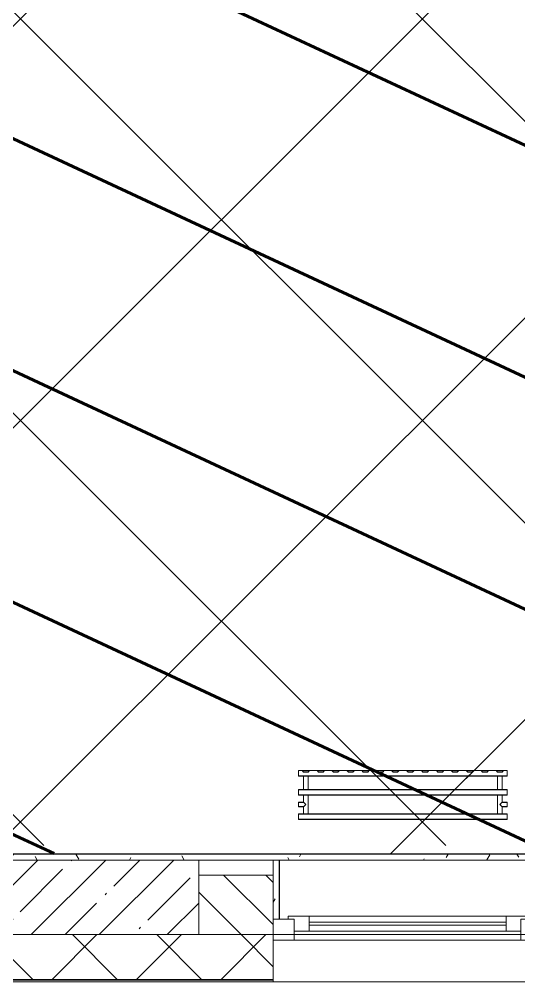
# Model space of a CAD drawing. Header units: millimetres. Extents: x -164500 to 426394, y -23753 to 102118.
# Drawn here: x 250801 to 252475, y -259 to 2969 of the extents above; entities that cross this region are included whole.
import ezdxf

# ---------------------------------------------------------------- set-up
doc = ezdxf.new("R2010")
doc.units = ezdxf.units.MM
for name, color, linetype, lineweight in [('0) шлифовка', 5, 'Continuous', 60), ('5.2) Л-1 Линолеум', 100, 'Continuous', 30), ('A-GLAZ', 7, 'Continuous', 9), ('A-GLAZ-1', 7, 'Continuous', 5), ('A-WALL', 7, 'Continuous', 5), ('I-WALL', 7, 'Continuous', 5), ('S-COLS', 7, 'Continuous', 9), ('S-COLS-1', 7, 'Continuous', 5)]:
    doc.layers.add(name, color=color, linetype=linetype, lineweight=lineweight)
for name, color, linetype in [('2) защита вин плитк', 6, 'Continuous'), ('3.1) Наливной пол', 3, 'Continuous'), ('3.2.3) Нал-ой пол 4 вып', 3, 'Continuous')]:
    doc.layers.add(name, color=color, linetype=linetype)
for name, color, linetype, lineweight, true_color in [('A-WALL-1', 9, 'Continuous', 5, 0x808080), ('A-WALL-FNSH-1', 9, 'Continuous', 5, 0x808080), ('M-EQPM-1', 7, 'Continuous', 9, 0xb2b2b2)]:
    doc.layers.add(name, color=color, linetype=linetype, lineweight=lineweight, true_color=true_color)
pattern_1 = [(0, (148772.123, -0.94), (243.84, 60.96), [20.117, -162.763, 20.117, -162.763, -975.36]), (0, (148772.123, -0.94), (243.84, 60.96), [-365.76, 20.117, -345.643, 20.117, -162.763, -426.72]), (0, (148772.123, -0.94), (243.84, 60.96), [-914.4, 20.117, -101.803, 20.117, -284.683]), (120, (148863.563, 29.54), (-174.71291, 180.691634), [20.117, -162.763, 20.117, -162.763, -975.36]), (120, (148863.563, 29.54), (-174.71291, 180.691634), [-365.76, 20.117, -345.643, 20.117, -162.763, -426.72]), (120, (148863.563, 29.54), (-174.71291, 180.691634), [-914.4, 20.117, -101.803, 20.117, -284.683]), (240, (148894.043, 151.46), (-69.12709, -241.651634), [20.117, -162.763, 20.117, -162.763, -975.36]), (240, (148894.043, 151.46), (-69.12709, -241.651634), [-365.76, 20.117, -345.643, 20.117, -162.763, -426.72]), (240, (148894.043, 151.46), (-69.12709, -241.651634), [-914.4, 20.117, -101.803, 20.117, -284.683])]
pattern_2 = [(45, (240701.1, 10378.5), (-1347.04, 1347.04), [])]

# ---------------------------------------------------------------- blocks, each defined once
blk = doc.blocks.new('radiator_prado_classic_z_tip_30_po exemplyaru - Classic Z Тип 30-300-V485-Объем проектирования 2 этажа')
at = {"layer": 'M-EQPM-1'}
for p, q in [((0, 228), (0, 210)), ((700, 228), (0, 228)), ((0, 210), (0, 228)), ((0, 228), (12.5, 228)), ((12.5, 228), (37.5, 228)), ((37.5, 228), (12.5, 228)), ((12.5, 228), (37.5, 228)), ((12.5, 228), (17.5, 223)), ((12.5, 228), (17.5, 223)), ((32.5, 223), (37.5, 228)), ((37.5, 228), (32.5, 223)), ((37.5, 228), (62.5, 228)), ((62.5, 228), (87.5, 228)), ((87.5, 228), (62.5, 228)), ((62.5, 228), (87.5, 228)), ((62.5, 228), (67.5, 223)), ((62.5, 228), (67.5, 223)), ((82.5, 223), (87.5, 228)), ((87.5, 228), (82.5, 223)), ((87.5, 228), (112.5, 228)), ((112.5, 228), (137.5, 228)), ((137.5, 228), (112.5, 228)), ((112.5, 228), (137.5, 228)), ((112.5, 228), (117.5, 223)), ((112.5, 228), (117.5, 223)), ((132.5, 223), (137.5, 228)), ((137.5, 228), (132.5, 223)), ((137.6, 228), (162.5, 228)), ((162.5, 228), (187.5, 228)), ((187.5, 228), (162.5, 228)), ((162.5, 228), (187.5, 228)), ((162.5, 228), (167.5, 223)), ((162.5, 228), (167.5, 223)), ((182.5, 223), (187.5, 228)), ((187.5, 228), (182.5, 223)), ((187.5, 228), (212.5, 228)), ((212.5, 228), (237.5, 228)), ((237.5, 228), (212.5, 228)), ((212.5, 228), (237.5, 228)), ((212.5, 228), (217.5, 223)), ((212.5, 228), (217.5, 223)), ((232.5, 223), (237.5, 228)), ((237.5, 228), (232.5, 223)), ((237.5, 228), (262.5, 228)), ((262.5, 228), (287.5, 228)), ((287.5, 228), (262.5, 228)), ((262.5, 228), (287.5, 228)), ((262.5, 228), (267.5, 223)), ((262.5, 228), (267.5, 223)), ((282.5, 223), (287.5, 228)), ((287.5, 228), (282.5, 223)), ((287.5, 228), (312.5, 228)), ((312.5, 228), (337.5, 228)), ((337.5, 228), (312.5, 228)), ((312.5, 228), (337.5, 228)), ((312.5, 228), (317.5, 223)), ((312.5, 228), (317.5, 223)), ((332.5, 223), (337.5, 228)), ((337.5, 228), (332.5, 223)), ((337.5, 228), (362.5, 228)), ((362.5, 228), (387.5, 228)), ((387.5, 228), (362.5, 228)), ((362.5, 228), (387.5, 228)), ((362.5, 228), (367.5, 223)), ((362.5, 228), (367.5, 223)), ((382.5, 223), (387.5, 228)), ((387.5, 228), (382.5, 223)), ((387.5, 228), (412.5, 228)), ((412.5, 228), (437.5, 228)), ((437.5, 228), (412.5, 228)), ((412.5, 228), (437.5, 228)), ((412.5, 228), (417.5, 223)), ((412.5, 228), (417.5, 223)), ((432.5, 223), (437.5, 228)), ((437.5, 228), (432.5, 223)), ((437.5, 228), (462.5, 228)), ((462.5, 228), (487.5, 228)), ((487.5, 228), (462.5, 228)), ((462.5, 228), (487.5, 228)), ((462.5, 228), (467.5, 223)), ((462.5, 228), (467.5, 223)), ((482.5, 223), (487.5, 228)), ((487.5, 228), (482.5, 223)), ((487.5, 228), (512.5, 228)), ((512.5, 228), (537.5, 228)), ((537.5, 228), (512.5, 228)), ((512.5, 228), (537.5, 228)), ((512.5, 228), (517.5, 223)), ((512.5, 228), (517.5, 223)), ((532.5, 223), (537.5, 228)), ((537.5, 228), (532.5, 223)), ((537.5, 228), (562.5, 228)), ((562.5, 228), (587.5, 228)), ((587.5, 228), (562.5, 228)), ((562.5, 228), (587.5, 228)), ((562.5, 228), (567.5, 223)), ((562.5, 228), (567.5, 223)), ((582.5, 223), (587.5, 228)), ((587.5, 228), (582.5, 223)), ((587.5, 228), (612.5, 228)), ((612.5, 228), (637.5, 228)), ((637.5, 228), (612.5, 228)), ((612.5, 228), (637.5, 228)), ((612.5, 228), (617.5, 223)), ((612.5, 228), (617.5, 223)), ((632.5, 223), (637.5, 228)), ((637.5, 228), (632.5, 223)), ((637.5, 228), (662.5, 228)), ((662.5, 228), (687.5, 228)), ((687.5, 228), (662.5, 228)), ((662.5, 228), (687.5, 228)), ((662.5, 228), (667.5, 223)), ((662.5, 228), (667.5, 223)), ((682.5, 223), (687.5, 228)), ((687.5, 228), (682.5, 223)), ((687.5, 228), (700, 228)), ((700, 210), (700, 228)), ((700, 228), (700, 210)), ((0, 210), (700, 210)), ((17.8, 210), (0, 210)), ((32.5, 223), (17.5, 223)), ((17.5, 223), (32.5, 223)), ((17.5, 210), (17.5, 164)), ((17.5, 210), (17.5, 164)), ((17.8, 210), (17.5, 210)), ((17.5, 210), (17.8, 210)), ((17.8, 210), (17.5, 210)), ((17.5, 210), (32.5, 210)), ((18.5, 210), (17.8, 210)), ((17.8, 210), (32.2, 210)), ((18.5, 210), (17.8, 210)), ((19.7, 210), (18.5, 210)), ((23.1, 210), (18.5, 210)), ((32.2, 210), (19.7, 210)), ((32.2, 210), (23.1, 210)), ((32.5, 210), (32.2, 210)), ((32.2, 210), (32.5, 210)), ((32.5, 210), (32.2, 210)), ((667.8, 210), (32.2, 210)), ((32.5, 164), (32.5, 210)), ((32.5, 164), (32.5, 210)), ((82.5, 223), (67.5, 223)), ((67.5, 223), (82.5, 223)), ((132.5, 223), (117.5, 223)), ((117.5, 223), (132.5, 223)), ((182.5, 223), (167.5, 223)), ((167.5, 223), (182.5, 223)), ((232.5, 223), (217.5, 223)), ((217.5, 223), (232.5, 223)), ((282.5, 223), (267.5, 223)), ((267.5, 223), (282.5, 223)), ((332.5, 223), (317.5, 223)), ((317.5, 223), (332.5, 223)), ((382.5, 223), (367.5, 223)), ((367.5, 223), (382.5, 223)), ((432.5, 223), (417.5, 223)), ((417.5, 223), (432.5, 223)), ((482.5, 223), (467.5, 223)), ((467.5, 223), (482.5, 223)), ((532.5, 223), (517.5, 223)), ((517.5, 223), (532.5, 223)), ((582.5, 223), (567.5, 223)), ((567.5, 223), (582.5, 223)), ((632.5, 223), (617.5, 223)), ((617.5, 223), (632.5, 223)), ((682.5, 223), (667.5, 223)), ((667.5, 223), (682.5, 223)), ((667.5, 210), (667.5, 164)), ((667.5, 210), (667.5, 164)), ((667.8, 210), (667.5, 210)), ((667.5, 210), (682.5, 210)), ((667.8, 210), (667.5, 210)), ((667.5, 210), (667.8, 210)), ((669.7, 210), (667.8, 210)), ((682.2, 210), (667.8, 210)), ((667.8, 210), (668.5, 210)), ((668.5, 210), (669.7, 210)), ((682.2, 210), (669.7, 210)), ((669.7, 210), (675, 210)), ((675, 210), (682.2, 210)), ((682.5, 210), (682.2, 210)), ((682.5, 210), (682.2, 210)), ((682.2, 210), (682.5, 210)), ((700, 210), (682.2, 210)), ((682.5, 164), (682.5, 210)), ((682.5, 164), (682.5, 210)), ((700, 164), (0, 164)), ((0, 164), (0, 146)), ((0, 146), (0, 164)), ((0, 164), (17.8, 164)), ((17.8, 164), (17.5, 164)), ((17.5, 164), (17.8, 164)), ((17.8, 164), (17.5, 164)), ((17.5, 164), (32.5, 164)), ((19.7, 164), (17.8, 164)), ((17.8, 164), (19.7, 164)), ((32.2, 164), (17.8, 164)), ((32.2, 164), (19.7, 164)), ((19.7, 164), (32.2, 164)), ((32.5, 164), (32.2, 164)), ((32.2, 164), (32.5, 164)), ((32.5, 164), (32.2, 164)), ((32.2, 164), (667.8, 164)), ((667.8, 164), (667.5, 164)), ((667.5, 164), (682.5, 164)), ((667.8, 164), (667.5, 164)), ((667.5, 164), (667.8, 164)), ((680.3, 164), (667.8, 164)), ((669.7, 164), (667.8, 164)), ((667.8, 164), (680.3, 164)), ((675, 164), (669.7, 164)), ((682.2, 164), (675, 164)), ((682.2, 164), (680.3, 164)), ((680.3, 164), (682.2, 164)), ((682.5, 164), (682.2, 164)), ((682.5, 164), (682.2, 164)), ((682.2, 164), (682.5, 164)), ((682.2, 164), (700, 164)), ((700, 146), (700, 164)), ((700, 164), (700, 146)), ((0, 146), (700, 146)), ((18.5, 146), (0, 146)), ((17.5, 146), (17.5, 121.5)), ((17.5, 146), (17.5, 121.5)), ((17.5, 146), (18.5, 146)), ((18.5, 146), (17.5, 146)), ((17.5, 146), (18.5, 146)), ((32.5, 146), (17.5, 146)), ((18.5, 146), (19.7, 146)), ((30.3, 146), (18.5, 146)), ((18.5, 146), (19.7, 146)), ((19.7, 146), (21.2, 146)), ((19.7, 146), (25, 146)), ((21.2, 146), (25, 146)), ((25, 146), (28.7, 146)), ((25, 146), (28.7, 146)), ((28.7, 146), (31.5, 146)), ((28.7, 146), (30.3, 146)), ((32.2, 146), (30.3, 146)), ((30.3, 146), (32.2, 146)), ((31.5, 146), (32.2, 146)), ((32.2, 146), (32.5, 146)), ((32.5, 146), (32.2, 146)), ((32.2, 146), (32.5, 146)), ((667.8, 146), (32.2, 146)), ((32.5, 82), (32.5, 146)), ((32.5, 82), (32.5, 146)), ((667.5, 146), (667.5, 82)), ((667.5, 146), (667.5, 82)), ((667.5, 146), (667.8, 146)), ((682.5, 146), (667.5, 146)), ((667.5, 146), (667.8, 146)), ((667.8, 146), (667.5, 146)), ((667.8, 146), (671.2, 146)), ((667.8, 146), (668.5, 146)), ((675, 146), (667.8, 146)), ((668.5, 146), (671.2, 146)), ((671.2, 146), (673.1, 146)), ((671.2, 146), (675, 146)), ((673.1, 146), (675, 146)), ((675, 146), (680.3, 146)), ((675, 146), (681.5, 146)), ((681.5, 146), (675, 146)), ((680.3, 146), (681.5, 146)), ((681.5, 146), (682.5, 146)), ((681.5, 146), (682.5, 146)), ((682.5, 146), (681.5, 146)), ((700, 146), (681.5, 146)), ((682.5, 121.5), (682.5, 146)), ((682.5, 121.5), (682.5, 146)), ((17.5, 121.5), (0, 121.5)), ((17.5, 121.5), (0, 121.5)), ((0, 121.5), (0, 120.5)), ((0, 106.5), (0, 121.5)), ((0, 120.5), (0, 107.5)), ((0, 120.5), (0, 119.3)), ((0, 114), (0, 120.5)), ((0, 120.5), (0, 120.5)), ((0, 119.3), (0, 117.8)), ((0, 117.8), (0, 114)), ((0, 114), (0, 110.3)), ((0, 107.5), (0, 114)), ((0, 110.3), (0, 108.7)), ((0, 108.7), (0, 107.5)), ((0, 107.5), (0, 106.5)), ((0, 107.5), (0, 107.5)), ((0, 106.5), (17.5, 106.5)), ((0, 106.5), (17.5, 106.5)), ((17.5, 106.5), (17.5, 82)), ((17.5, 106.5), (17.5, 82)), ((700, 121.5), (682.5, 121.5)), ((700, 121.5), (682.5, 121.5)), ((682.5, 82), (682.5, 106.5)), ((682.5, 106.5), (700, 106.5)), ((682.5, 82), (682.5, 106.5)), ((682.5, 106.5), (700, 106.5)), ((700, 121.5), (700, 106.5)), ((700, 120.5), (700, 121.5)), ((700, 121.5), (700, 120.5)), ((700, 120.5), (700, 121.5)), ((700, 107.5), (700, 120.5)), ((700, 120.5), (700, 107.5)), ((700, 107.5), (700, 120.5)), ((700, 106.5), (700, 107.5)), ((700, 107.5), (700, 106.5)), ((700, 106.5), (700, 107.5)), ((700, 82), (0, 82)), ((0, 82), (0, 64)), ((0, 64), (0, 82)), ((0, 82), (18.5, 82)), ((18.5, 82), (17.5, 82)), ((17.5, 82), (18.5, 82)), ((18.5, 82), (17.5, 82)), ((17.5, 82), (32.5, 82)), ((26.9, 82), (18.5, 82)), ((18.5, 82), (32.2, 82)), ((21.2, 82), (18.5, 82)), ((28.7, 82), (21.2, 82)), ((30.3, 82), (26.9, 82)), ((32.2, 82), (28.7, 82)), ((32.2, 82), (30.3, 82)), ((32.5, 82), (32.2, 82)), ((32.2, 82), (32.5, 82)), ((32.5, 82), (32.2, 82)), ((32.2, 82), (667.8, 82)), ((667.8, 82), (667.5, 82)), ((667.5, 82), (682.5, 82)), ((667.8, 82), (667.5, 82)), ((667.5, 82), (667.8, 82)), ((681.5, 82), (667.8, 82)), ((669.7, 82), (667.8, 82)), ((667.8, 82), (668.5, 82)), ((668.5, 82), (681.5, 82)), ((673.1, 82), (669.7, 82)), ((676.9, 82), (673.1, 82)), ((678.7, 82), (676.9, 82)), ((681.5, 82), (678.7, 82)), ((682.5, 82), (681.5, 82)), ((682.5, 82), (681.5, 82)), ((681.5, 82), (682.5, 82)), ((681.5, 82), (700, 82)), ((700, 64), (700, 82)), ((700, 82), (700, 64)), ((700, 64), (0, 64)), ((0, 64), (700, 64))]:
    blk.add_line(p, q, dxfattribs=at)
for points, knots in [([(18.5, 120.5), (18.4, 120.6), (18.3, 120.7), (18.1, 120.9), (17.9, 121.1), (17.8, 121.2), (17.7, 121.3), (17.5, 121.5), (17.5, 121.5), (17.5, 121.5)], [0.7142857, 0.7142857, 0.7142857, 0.7142857, 0.75, 0.7857143, 0.8214286, 0.8571429, 0.8928571, 0.9285714, 1, 1, 1, 1]), ([(17.5, 121.5), (17.5, 121.5), (17.5, 121.5), (17.7, 121.3), (17.8, 121.2), (17.9, 121.1), (18.1, 120.9), (18.3, 120.7), (18.4, 120.6), (18.5, 120.5)], [0, 0, 0, 0, 0.0714286, 0.1071429, 0.1428571, 0.1785714, 0.2142857, 0.25, 0.2857143, 0.2857143, 0.2857143, 0.2857143]), ([(17.5, 121.5), (17.5, 121.5), (17.5, 121.5), (17.7, 121.3), (17.8, 121.2), (17.9, 121.1), (18.1, 120.9), (18.3, 120.7), (18.4, 120.6), (18.5, 120.5)], [0, 0, 0, 0, 0.0714286, 0.1071429, 0.1428571, 0.1785714, 0.2142857, 0.25, 0.2857143, 0.2857143, 0.2857143, 0.2857143]), ([(25, 114), (24.5, 114.5), (23.6, 115.4), (22.4, 116.6), (21.6, 117.4), (21.1, 117.9), (20.8, 118.2), (20.5, 118.5), (20.2, 118.8), (19.8, 119.1), (19.6, 119.4), (19.3, 119.7), (19, 120), (18.7, 120.3), (18.5, 120.5), (18.3, 120.7), (18.1, 120.9), (17.9, 121.1), (17.8, 121.2), (17.7, 121.3), (17.5, 121.5), (17.5, 121.5), (17.5, 121.5)], [0, 0, 0, 0, 0.142857, 0.285714, 0.357143, 0.392857, 0.428571, 0.464286, 0.5, 0.535714, 0.571429, 0.607143, 0.642857, 0.678571, 0.714286, 0.75, 0.785714, 0.821429, 0.857143, 0.892857, 0.928571, 1, 1, 1, 1]), ([(17.5, 106.5), (17.5, 106.5), (17.5, 106.5), (17.7, 106.7), (17.8, 106.8), (17.9, 106.9), (18.1, 107.1), (18.3, 107.3), (18.5, 107.5), (18.7, 107.7), (19, 108), (19.3, 108.3), (19.6, 108.6), (19.8, 108.9), (20.3, 109.3), (20.7, 109.7), (21.1, 110.1), (21.6, 110.6), (22.4, 111.4), (23.6, 112.6), (24.5, 113.5), (25, 114)], [0, 0, 0, 0, 0.071429, 0.107143, 0.142857, 0.178571, 0.214286, 0.25, 0.285714, 0.321429, 0.357143, 0.392857, 0.428571, 0.464286, 0.5, 0.571429, 0.607143, 0.642857, 0.714286, 0.857143, 1, 1, 1, 1]), ([(17.5, 106.5), (17.5, 106.5), (17.5, 106.5), (17.7, 106.7), (17.8, 106.8), (17.9, 106.9), (18.1, 107.1), (18.3, 107.3), (18.4, 107.4), (18.5, 107.5)], [0, 0, 0, 0, 0.0714286, 0.1071429, 0.1428571, 0.1785714, 0.2142857, 0.25, 0.2857143, 0.2857143, 0.2857143, 0.2857143]), ([(18.5, 107.5), (18.4, 107.4), (18.3, 107.3), (18.1, 107.1), (17.9, 106.9), (17.8, 106.8), (17.7, 106.7), (17.5, 106.5), (17.5, 106.5), (17.5, 106.5)], [0.7142857, 0.7142857, 0.7142857, 0.7142857, 0.75, 0.7857143, 0.8214286, 0.8571429, 0.8928571, 0.9285714, 1, 1, 1, 1]), ([(18.5, 107.5), (18.4, 107.4), (18.3, 107.3), (18.1, 107.1), (17.9, 106.9), (17.8, 106.8), (17.7, 106.7), (17.5, 106.5), (17.5, 106.5), (17.5, 106.5)], [0.7142857, 0.7142857, 0.7142857, 0.7142857, 0.75, 0.7857143, 0.8214286, 0.8571429, 0.8928571, 0.9285714, 1, 1, 1, 1]), ([(22.1, 116.9), (21.9, 117.1), (21.6, 117.4), (21.1, 117.9), (20.8, 118.2), (20.5, 118.5), (20.2, 118.8), (19.9, 119.2), (19.7, 119.3), (19.6, 119.4)], [0.2857143, 0.2857143, 0.2857143, 0.2857143, 0.3571429, 0.3928571, 0.4285714, 0.4642857, 0.5, 0.5357143, 0.5714286, 0.5714286, 0.5714286, 0.5714286]), ([(19.6, 119.4), (19.7, 119.3), (19.9, 119.2), (20.3, 118.7), (20.7, 118.3), (21.1, 117.9), (21.6, 117.4), (21.9, 117.1), (22.1, 116.9)], [0.4285714, 0.4285714, 0.4285714, 0.4285714, 0.4642857, 0.5, 0.5714286, 0.6071429, 0.6428571, 0.7142857, 0.7142857, 0.7142857, 0.7142857]), ([(19.6, 119.4), (19.7, 119.3), (19.8, 119.1), (20.3, 118.7), (20.7, 118.3), (21.1, 117.9), (21.6, 117.4), (21.9, 117.1), (22.1, 116.9)], [0.4285714, 0.4285714, 0.4285714, 0.4285714, 0.4642857, 0.5, 0.5714286, 0.6071429, 0.6428571, 0.7142857, 0.7142857, 0.7142857, 0.7142857]), ([(22.1, 111.1), (21.9, 110.9), (21.6, 110.6), (21.1, 110.1), (20.8, 109.8), (20.5, 109.5), (20.2, 109.2), (19.8, 108.9), (19.7, 108.7), (19.6, 108.6)], [0.2857143, 0.2857143, 0.2857143, 0.2857143, 0.3571429, 0.3928571, 0.4285714, 0.4642857, 0.5, 0.5357143, 0.5714286, 0.5714286, 0.5714286, 0.5714286]), ([(19.6, 108.6), (19.7, 108.7), (19.9, 108.8), (20.3, 109.3), (20.6, 109.6), (20.8, 109.8)], [0.4285714, 0.4285714, 0.4285714, 0.4285714, 0.4642857, 0.5, 0.5714286, 0.5714286, 0.5714286, 0.5714286]), ([(20.8, 109.8), (20.9, 109.9), (21.1, 110.1), (21.6, 110.6), (21.9, 110.9), (22.1, 111.1)], [0.5714286, 0.5714286, 0.5714286, 0.5714286, 0.6071429, 0.6428571, 0.7142857, 0.7142857, 0.7142857, 0.7142857]), ([(22.1, 111.1), (21.9, 110.9), (21.6, 110.6), (21.1, 110.1), (20.9, 109.9), (20.8, 109.8)], [0.2857143, 0.2857143, 0.2857143, 0.2857143, 0.3571429, 0.3928571, 0.4285714, 0.4285714, 0.4285714, 0.4285714]), ([(675, 114), (675.5, 114.5), (676.4, 115.4), (677.6, 116.6), (678.4, 117.4), (678.9, 117.9), (679.2, 118.2), (679.5, 118.5), (679.8, 118.8), (680.1, 119.2), (680.4, 119.4), (680.7, 119.7), (681, 120), (681.3, 120.3), (681.5, 120.5), (681.7, 120.7), (681.9, 120.9), (682.1, 121.1), (682.2, 121.2), (682.3, 121.3), (682.5, 121.5), (682.5, 121.5), (682.5, 121.5)], [0, 0, 0, 0, 0.142857, 0.285714, 0.357143, 0.392857, 0.428571, 0.464286, 0.5, 0.535714, 0.571429, 0.607143, 0.642857, 0.678571, 0.714286, 0.75, 0.785714, 0.821429, 0.857143, 0.892857, 0.928571, 1, 1, 1, 1]), ([(682.5, 106.5), (682.5, 106.5), (682.5, 106.5), (682.3, 106.7), (682.2, 106.8), (682.1, 106.9), (681.9, 107.1), (681.7, 107.3), (681.5, 107.5), (681.3, 107.7), (681, 108), (680.7, 108.3), (680.4, 108.6), (680.1, 108.8), (679.7, 109.3), (679.3, 109.7), (678.9, 110.1), (678.4, 110.6), (677.6, 111.4), (676.4, 112.6), (675.5, 113.5), (675, 114)], [0, 0, 0, 0, 0.071429, 0.107143, 0.142857, 0.178571, 0.214286, 0.25, 0.285714, 0.321429, 0.357143, 0.392857, 0.428571, 0.464286, 0.5, 0.571429, 0.607143, 0.642857, 0.714286, 0.857143, 1, 1, 1, 1]), ([(680.4, 119.4), (680.3, 119.3), (680.1, 119.2), (679.7, 118.7), (679.3, 118.3), (678.9, 117.9), (678.4, 117.4), (678.1, 117.1), (677.9, 116.9)], [0.4285714, 0.4285714, 0.4285714, 0.4285714, 0.4642857, 0.5, 0.5714286, 0.6071429, 0.6428571, 0.7142857, 0.7142857, 0.7142857, 0.7142857]), ([(680.4, 119.4), (680.3, 119.3), (680.1, 119.2), (679.7, 118.7), (679.3, 118.3), (678.9, 117.9), (678.4, 117.4), (678.1, 117.1), (677.9, 116.9)], [0.4285714, 0.4285714, 0.4285714, 0.4285714, 0.4642857, 0.5, 0.5714286, 0.6071429, 0.6428571, 0.7142857, 0.7142857, 0.7142857, 0.7142857]), ([(677.9, 116.9), (678.1, 117.1), (678.4, 117.4), (678.9, 117.9), (679.2, 118.2), (679.5, 118.5), (679.8, 118.8), (680.1, 119.2), (680.3, 119.3), (680.4, 119.4)], [0.2857143, 0.2857143, 0.2857143, 0.2857143, 0.3571429, 0.3928571, 0.4285714, 0.4642857, 0.5, 0.5357143, 0.5714286, 0.5714286, 0.5714286, 0.5714286]), ([(677.9, 111.1), (678.1, 110.9), (678.4, 110.6), (678.9, 110.1), (679.2, 109.8), (679.5, 109.5), (679.8, 109.2), (680.1, 108.8), (680.3, 108.7), (680.4, 108.6)], [0.2857143, 0.2857143, 0.2857143, 0.2857143, 0.3571429, 0.3928571, 0.4285714, 0.4642857, 0.5, 0.5357143, 0.5714286, 0.5714286, 0.5714286, 0.5714286]), ([(677.9, 111.1), (678.1, 110.9), (678.4, 110.6), (678.9, 110.1), (679.2, 109.8), (679.5, 109.5), (679.8, 109.2), (680.1, 108.8), (680.3, 108.7), (680.4, 108.6)], [0.2857143, 0.2857143, 0.2857143, 0.2857143, 0.3571429, 0.3928571, 0.4285714, 0.4642857, 0.5, 0.5357143, 0.5714286, 0.5714286, 0.5714286, 0.5714286]), ([(680.4, 108.6), (680.3, 108.7), (680.1, 108.8), (679.7, 109.3), (679.3, 109.7), (678.9, 110.1), (678.4, 110.6), (678.1, 110.9), (677.9, 111.1)], [0.4285714, 0.4285714, 0.4285714, 0.4285714, 0.4642857, 0.5, 0.5714286, 0.6071429, 0.6428571, 0.7142857, 0.7142857, 0.7142857, 0.7142857]), ([(682.5, 121.5), (682.5, 121.5), (682.5, 121.5), (682.3, 121.3), (682.2, 121.2), (682.1, 121.1), (681.9, 120.9), (681.7, 120.7), (681.6, 120.6), (681.5, 120.5)], [0, 0, 0, 0, 0.0714286, 0.1071429, 0.1428571, 0.1785714, 0.2142857, 0.25, 0.2857143, 0.2857143, 0.2857143, 0.2857143]), ([(682.5, 121.5), (682.5, 121.5), (682.5, 121.5), (682.3, 121.3), (682.2, 121.2), (682.1, 121.1), (681.9, 120.9), (681.7, 120.7), (681.6, 120.6), (681.5, 120.5)], [0, 0, 0, 0, 0.0714286, 0.1071429, 0.1428571, 0.1785714, 0.2142857, 0.25, 0.2857143, 0.2857143, 0.2857143, 0.2857143]), ([(681.5, 120.5), (681.6, 120.6), (681.7, 120.7), (681.9, 120.9), (682.1, 121.1), (682.2, 121.2), (682.3, 121.3), (682.5, 121.5), (682.5, 121.5), (682.5, 121.5)], [0.7142857, 0.7142857, 0.7142857, 0.7142857, 0.75, 0.7857143, 0.8214286, 0.8571429, 0.8928571, 0.9285714, 1, 1, 1, 1]), ([(681.5, 107.5), (681.6, 107.4), (681.7, 107.3), (681.9, 107.1), (682.1, 106.9), (682.2, 106.8), (682.3, 106.7), (682.5, 106.5), (682.5, 106.5), (682.5, 106.5)], [0.7142857, 0.7142857, 0.7142857, 0.7142857, 0.75, 0.7857143, 0.8214286, 0.8571429, 0.8928571, 0.9285714, 1, 1, 1, 1]), ([(681.5, 107.5), (681.6, 107.4), (681.7, 107.3), (681.9, 107.1), (682.1, 106.9), (682.2, 106.8), (682.3, 106.7), (682.5, 106.5), (682.5, 106.5), (682.5, 106.5)], [0.7142857, 0.7142857, 0.7142857, 0.7142857, 0.75, 0.7857143, 0.8214286, 0.8571429, 0.8928571, 0.9285714, 1, 1, 1, 1]), ([(682.5, 106.5), (682.5, 106.5), (682.5, 106.5), (682.3, 106.7), (682.2, 106.8), (682.1, 106.9), (681.9, 107.1), (681.7, 107.3), (681.6, 107.4), (681.5, 107.5)], [0, 0, 0, 0, 0.0714286, 0.1071429, 0.1428571, 0.1785714, 0.2142857, 0.25, 0.2857143, 0.2857143, 0.2857143, 0.2857143])]:
    blk.add_open_spline(points, degree=3, knots=knots, dxfattribs=at)
for points in [[(19.6, 119.4), (19.5, 119.5), (19.3, 119.7), (19, 120), (18.7, 120.3), (18.6, 120.4), (18.5, 120.5)], [(18.5, 120.5), (18.6, 120.4), (18.7, 120.3), (19, 120), (19.3, 119.7), (19.5, 119.5), (19.6, 119.4)], [(18.5, 120.5), (18.6, 120.4), (18.7, 120.3), (19, 120), (19.3, 119.7), (19.5, 119.5), (19.6, 119.4)], [(18.5, 107.5), (18.6, 107.6), (18.7, 107.7), (19, 108), (19.3, 108.3), (19.5, 108.5), (19.6, 108.6)], [(19.6, 108.6), (19.5, 108.5), (19.3, 108.3), (19, 108), (18.7, 107.7), (18.6, 107.6), (18.5, 107.5)], [(19.6, 108.6), (19.5, 108.5), (19.3, 108.3), (19, 108), (18.7, 107.7), (18.6, 107.6), (18.5, 107.5)], [(20.8, 109.8), (20.7, 109.7), (20.5, 109.5), (20.2, 109.2), (19.9, 108.8), (19.7, 108.7), (19.6, 108.6)], [(25, 114), (24.5, 114.5), (23.6, 115.4), (22.6, 116.4), (22.1, 116.9)], [(22.1, 116.9), (22.6, 116.4), (23.6, 115.4), (24.5, 114.5), (25, 114)], [(22.1, 116.9), (22.6, 116.4), (23.6, 115.4), (24.5, 114.5), (25, 114)], [(22.1, 111.1), (22.6, 111.6), (23.6, 112.6), (24.5, 113.5), (25, 114)], [(25, 114), (24.5, 113.5), (23.6, 112.6), (22.6, 111.6), (22.1, 111.1)], [(25, 114), (24.5, 113.5), (23.6, 112.6), (22.6, 111.6), (22.1, 111.1)], [(677.9, 116.9), (677.4, 116.4), (676.4, 115.4), (675.5, 114.5), (675, 114)], [(677.9, 116.9), (677.4, 116.4), (676.4, 115.4), (675.5, 114.5), (675, 114)], [(675, 114), (675.5, 114.5), (676.4, 115.4), (677.4, 116.4), (677.9, 116.9)], [(675, 114), (675.5, 113.5), (676.4, 112.6), (677.4, 111.6), (677.9, 111.1)], [(675, 114), (675.5, 113.5), (676.4, 112.6), (677.4, 111.6), (677.9, 111.1)], [(677.9, 111.1), (677.4, 111.6), (676.4, 112.6), (675.5, 113.5), (675, 114)], [(681.5, 120.5), (681.4, 120.4), (681.3, 120.3), (681, 120), (680.7, 119.7), (680.5, 119.5), (680.4, 119.4)], [(681.5, 120.5), (681.4, 120.4), (681.3, 120.3), (681, 120), (680.7, 119.7), (680.5, 119.5), (680.4, 119.4)], [(680.4, 119.4), (680.5, 119.5), (680.7, 119.7), (681, 120), (681.3, 120.3), (681.4, 120.4), (681.5, 120.5)], [(680.4, 108.6), (680.5, 108.5), (680.7, 108.3), (681, 108), (681.3, 107.7), (681.4, 107.6), (681.5, 107.5)], [(680.4, 108.6), (680.5, 108.5), (680.7, 108.3), (681, 108), (681.3, 107.7), (681.4, 107.6), (681.5, 107.5)], [(681.5, 107.5), (681.4, 107.6), (681.3, 107.7), (681, 108), (680.7, 108.3), (680.5, 108.5), (680.4, 108.6)]]:
    blk.add_open_spline(points, degree=3, dxfattribs=at)
blk = doc.blocks.new('BSC_Колонна _Прямоугольная - 250х900-V351-Объем проектирования 2 этажа')
at = {"layer": 'S-COLS-1'}
h = blk.add_hatch(dxfattribs=at)
h.set_pattern_fill('FP_99', color=256, style=0, pattern_type=2)
h.set_pattern_definition([(45, (-102180, -25), (-114.04925, 114.04925), []), (45, (-102065.95, -25), (-114.04925, 114.04925), [201.613, -40.323, 6.706, -33.617])])
h.paths.add_polyline_path([(-162.4, -125), (450, -125), (450, 125), (-450, 125), (-450, -125), (-290, -125)])
for p, q in [((450, 125), (-450, 125)), ((-450, 125), (-450, -125)), ((450, -125), (450, 125)), ((-450, -125), (450, -125))]:
    blk.add_line(p, q, dxfattribs=at)
blk = doc.blocks.new('120_Окно_СКБ_1Ст - 120_Окно_СКБ_1Ст 900х2500_h_ с форточкой-V406-Объем проектирования 2 этажа')
at = {"layer": 'A-GLAZ'}
for p, q in [((-450, -127), (-450, -57)), ((-450, -57), (-380, -57)), ((-380, -57), (-380, -127)), ((380, -127), (380, -57)), ((380, -57), (450, -57)), ((450, -57), (450, -127)), ((380, -87), (-380, -87)), ((-380, -87), (-380, -127)), ((-330, -137), (-330, -87)), ((330, -137), (330, -87)), ((380, -127), (380, -87)), ((-380, -127), (-450, -127)), ((-380, -127), (-400, -127)), ((-400, -127), (-400, -137)), ((450, -127), (380, -127)), ((400, -127), (380, -127)), ((400, -137), (400, -127)), ((-400, -137), (400, -137)), ((400, -137), (-400, -137))]:
    blk.add_line(p, q, dxfattribs=at)
at = {"layer": 'A-GLAZ-1'}
for p, q in [((450, -57), (-450, -57)), ((-430, -127), (-400, -127)), ((-330, -107), (330, -107)), ((330, -117), (-330, -117)), ((400, -127), (430, -127))]:
    blk.add_line(p, q, dxfattribs=at)

msp = doc.modelspace()

# ---------------------------------------------------------------- hatches: boundary and pattern name
at = {"layer": '0) шлифовка', "true_color": 0x2776bb}
h = msp.add_hatch(dxfattribs=at)
h.set_pattern_fill('ANSI31', color=152, scale=222, angle=110)
h.set_pattern_definition([(155, (240701.1, 10378.45), (-297.882, -638.81), [])])
h.paths.add_polyline_path([(255881.123, 10378.059), (253867.123, 10378.059), (252417.123, 10378.453), (252417.123, 10378.059), (250403.123, 10378.059), (250403.123, 5158.059), (250382.123, 5158.059), (250382.123, 2970), (250390.123, 2970), (250390.123, 2915), (250422.123, 2915), (250422.123, 2855), (250382.123, 2855), (250382.123, 1565), (250392.123, 1575), (250422.123, 1575), (250422.123, 1515), (250390.123, 1515), (250390.123, 1460), (250382.123, 521), (250758.123, 521), (250758.123, 171), (255881.123, 171)])
at = {"layer": '2) защита вин плитк'}
h = msp.add_hatch(dxfattribs=at)
h.set_pattern_fill('ANSI31', color=256, scale=600)
h.set_pattern_definition(pattern_2)
h.paths.add_polyline_path([(255881.123, 10378.059), (253867.123, 10378.059), (252417.123, 10378.453), (252417.123, 10378.059), (250403.123, 10378.059), (250403.123, 5158.059), (250382.123, 5158.059), (250382.123, 2970), (250390.123, 2970), (250390.123, 2915), (250422.123, 2915), (250422.123, 2855), (250382.123, 2855), (250382.123, 1565), (250392.123, 1575), (250422.123, 1575), (250422.123, 1515), (250390.123, 1515), (250390.123, 1460), (250382.123, 521), (250758.123, 521), (250758.123, 171), (255881.123, 171)])
h = msp.add_hatch(dxfattribs=at)
h.set_pattern_fill('ANSI31', color=256, scale=600)
h.set_pattern_definition(pattern_2)
h.paths.add_polyline_path([(255881.123, 10378.059), (253867.123, 10378.059), (252417.123, 10378.453), (252417.123, 10378.059), (250403.123, 10378.059), (250403.123, 5158.059), (250382.123, 5158.059), (250382.123, 2970), (250390.123, 2970), (250390.123, 2915), (250422.123, 2915), (250422.123, 2855), (250382.123, 2855), (250382.123, 1565), (250392.123, 1575), (250422.123, 1575), (250422.123, 1515), (250390.123, 1515), (250390.123, 1460), (250382.123, 521), (250758.123, 521), (250758.123, 171), (255881.123, 171)])
at = {"layer": '3.1) Наливной пол'}
h = msp.add_hatch(dxfattribs=at)
h.set_pattern_fill('ANSI31', color=256, scale=600)
h.set_pattern_definition(pattern_2)
h.paths.add_polyline_path([(255881.123, 10378.059), (253867.123, 10378.059), (252417.123, 10378.453), (252417.123, 10378.059), (250403.123, 10378.059), (250403.123, 5158.059), (250382.123, 5158.059), (250382.123, 2970), (250390.123, 2970), (250390.123, 2915), (250422.123, 2915), (250422.123, 2855), (250382.123, 2855), (250382.123, 1565), (250392.123, 1575), (250422.123, 1575), (250422.123, 1515), (250390.123, 1515), (250390.123, 1460), (250382.123, 521), (250758.123, 521), (250758.123, 171), (255881.123, 171)])
at = {"layer": '3.2.3) Нал-ой пол 4 вып'}
h = msp.add_hatch(dxfattribs=at)
h.set_pattern_fill('ANSI31', color=256, scale=600)
h.set_pattern_definition(pattern_2)
h.paths.add_polyline_path([(255881.123, 10378.059), (253867.123, 10378.059), (252417.123, 10378.453), (252417.123, 10378.059), (250403.123, 10378.059), (250403.123, 5158.059), (250382.123, 5158.059), (250382.123, 2970), (250390.123, 2970), (250390.123, 2915), (250422.123, 2915), (250422.123, 2855), (250382.123, 2855), (250382.123, 1565), (250392.123, 1575), (250422.123, 1575), (250422.123, 1515), (250390.123, 1515), (250390.123, 1460), (250382.123, 521), (250758.123, 521), (250758.123, 171), (255881.123, 171)])
at = {"layer": '5.2) Л-1 Линолеум'}
h = msp.add_hatch(dxfattribs=at)
h.set_pattern_fill('ANSI37', color=256, scale=300)
h.set_pattern_definition([(45, (240701.1, 10378.5), (-673.52, 673.52), []), (135, (240701.1, 10378.5), (-673.52, -673.52), [])])
h.paths.add_polyline_path([(255881.123, 10404.798), (253867.123, 10404.798), (252417.123, 10405.192), (252417.123, 10404.798), (250403.123, 10404.798), (250403.123, 5184.798), (250382.123, 5184.798), (250382.123, 2996.74), (250390.123, 2996.74), (250390.123, 2941.74), (250422.123, 2941.74), (250422.123, 2881.74), (250382.123, 2881.74), (250382.123, 1591.74), (250392.123, 1601.74), (250422.123, 1601.74), (250422.123, 1541.74), (250390.123, 1541.74), (250390.123, 1486.74), (250382.123, 547.74), (250758.123, 547.74), (250758.123, 197.74), (255881.123, 197.74)])
at = {"layer": 'A-WALL'}
h = msp.add_hatch(dxfattribs=at)
h.set_pattern_fill('FP_2', color=256, style=0, pattern_type=2)
h.set_pattern_definition([(135, (148772.12, -0.94), (-70.71068, -70.71068), [])])
h.paths.add_polyline_path([(249602.123, -100.941), (250502.123, -100.941), (250502.123, 99.059), (249602.123, 99.059), (249602.123, 56.401)])
h.paths.add_polyline_path([(240702.123, -100.941), (241502.123, -100.941), (241502.123, 99.059), (240702.123, 99.059), (240702.123, -48.941)])
h.paths.add_polyline_path([(258522.123, -100.941), (259002.123, -100.941), (259002.123, 99.059), (257702.123, 99.059), (257702.123, -100.941), (258442.123, -100.941)])
h.paths.add_polyline_path([(252957.955, -100.941), (253602.123, -100.941), (253602.123, 99.059), (252552.123, 99.059), (252552.123, -100.941)])
h.paths.add_polyline_path([(271602.123, -100.941), (271602.123, 99.059), (270802.123, 99.059), (270802.123, -100.941), (271026.314, -100.941)])
h.paths.add_polyline_path([(243552.123, -100.941), (243552.123, 99.059), (243302.123, 99.059), (243302.123, -100.941)])
h.paths.add_polyline_path([(244452.123, -100.941), (247802.123, -100.941), (247802.123, 99.059), (244452.123, 99.059), (244452.123, 63.344)])
h.paths.add_polyline_path([(267602.123, -100.941), (268102.123, -100.941), (268102.123, 99.059), (267602.123, 99.059), (267602.123, -2.176)])
h.paths.add_polyline_path([(251652.123, -100.941), (251652.123, 99.059), (251402.123, 99.059), (251402.123, -100.941), (251512.486, -100.941)])
h.paths.add_polyline_path([(264402.123, -100.941), (264402.123, 99.059), (263352.123, 99.059), (263352.123, -100.941), (263798.97, -100.941)])
h.paths.add_polyline_path([(262202.123, -100.941), (262452.123, -100.941), (262452.123, 99.059), (262202.123, 99.059), (262202.123, -85.038)])
h = msp.add_hatch(dxfattribs=at)
h.set_pattern_fill('FP_24', color=256, style=0, pattern_type=2)
h.set_pattern_definition([(45, (148772.12, -0.94), (-141.42136, 141.42136), []), (135, (148772.12, -0.94), (-141.42136, -141.42136), [])])
h.paths.add_polyline_path([(273849.239, -250.941), (273852.123, -250.941), (273852.123, -100.941), (272502.123, -100.941), (272502.123, -250.941), (273704.411, -250.941)])
h.paths.add_polyline_path([(269902.123, -250.941), (269902.123, -100.941), (269002.123, -100.941), (269002.123, -250.941), (269782.123, -250.941)])
h.paths.add_polyline_path([(270802.123, -250.941), (271602.123, -250.941), (271602.123, -100.941), (270802.123, -100.941)])
h.paths.add_polyline_path([(268102.123, -250.941), (268102.123, -100.941), (266702.123, -100.941), (266702.123, -250.941), (267930.123, -250.941)])
h.paths.add_polyline_path([(262202.123, -250.941), (262452.123, -250.941), (262452.123, -100.941), (261302.123, -100.941), (261302.123, -250.941), (261630.767, -250.941)])
h.paths.add_polyline_path([(263352.123, -250.941), (264402.123, -250.941), (264402.123, -100.941), (263352.123, -100.941)])
h.paths.add_polyline_path([(256571.627, -250.941), (256802.123, -250.941), (256802.123, -100.941), (255902.123, -100.941), (255902.123, -250.941)])
h.paths.add_polyline_path([(257702.123, -250.941), (259002.123, -250.941), (259002.123, -100.941), (257702.123, -100.941)])
h.paths.add_polyline_path([(253602.123, -250.941), (253602.123, -100.941), (252552.123, -100.941), (252552.123, -250.941), (252957.955, -250.941)])
h.paths.add_polyline_path([(251652.123, -250.941), (251652.123, -100.941), (249602.123, -100.941), (249602.123, -250.941), (251512.486, -250.941)])
h.paths.add_polyline_path([(248621.548, -250.941), (248702.123, -250.941), (248702.123, -100.941), (244452.123, -100.941), (244452.123, -250.941), (247898.814, -250.941)])
h.paths.add_polyline_path([(242839.673, -250.941), (243552.123, -250.941), (243552.123, -100.941), (242402.123, -100.941), (242402.123, -250.941)])
h.paths.add_polyline_path([(241502.123, -250.941), (241502.123, -100.941), (240702.123, -100.941), (240702.123, -250.941), (241394.205, -250.941)])
h.paths.add_polyline_path([(239802.123, -250.941), (239802.123, -100.941), (237982.123, -100.941), (237982.123, -250.941), (239226.002, -250.941)])
at = {"layer": 'I-WALL'}
h = msp.add_hatch(dxfattribs=at)
h.set_pattern_fill('FP_191', color=256, style=0, pattern_type=2)
h.set_pattern_definition(pattern_1)
h.paths.add_polyline_path([(252957.955, 149.059), (255881.123, 149.577), (255881.123, 169.059), (250737.123, 169.059), (250737.123, 149.059), (252596.588, 149.059)])
h = msp.add_hatch(dxfattribs=at)
h.set_pattern_fill('FP_191', color=256, style=0, pattern_type=2)
h.set_pattern_definition(pattern_1)
h.paths.add_polyline_path([(251672.123, -48.941), (251672.123, 149.059), (251652.123, 149.059), (251652.123, -48.941)])

# ---------------------------------------------------------------- linework, layer by layer
at = {"layer": 'A-WALL'}
for p, q in [((251402.123, -100.941), (251652.123, -100.941)), ((251652.123, -100.941), (251402.123, -100.941)), ((249602.123, -250.941), (251652.123, -250.941)), ((249602.123, -253.941), (251652.123, -253.941)), ((252552.123, -258.941), (251652.123, -258.941))]:
    msp.add_line(p, q, dxfattribs=at)
at = {"layer": 'A-WALL-1'}
for p, q in [((251402.123, 149.059), (255881.123, 149.059)), ((251672.123, 149.059), (251652.123, 149.059)), ((251652.123, 149.059), (251652.123, -48.941)), ((251672.123, -48.941), (251672.123, 149.059)), ((251652.123, 99.059), (251402.123, 99.059)), ((251652.123, -250.941), (251652.123, 99.059)), ((251652.123, -48.941), (251672.123, -48.941))]:
    msp.add_line(p, q, dxfattribs=at)
at = {"layer": 'A-WALL-FNSH-1'}
for p, q in [((250757.123, 169.059), (255881.123, 169.059)), ((255881.123, 170.059), (250758.123, 170.059)), ((251673.123, 149.059), (251672.123, 149.059)), ((251673.123, -48.941), (251673.123, 149.059)), ((251672.123, -48.941), (251673.123, -48.941)), ((251652.123, -258.941), (251652.123, -250.941)), ((249602.123, -258.941), (251652.123, -258.941))]:
    msp.add_line(p, q, dxfattribs=at)
at = {"layer": 'I-WALL'}
msp.add_line((252552.123, -100.941), (251652.123, -100.941), dxfattribs=at)

# ---------------------------------------------------------------- block references
at = {"layer": 'A-GLAZ', "color": 3, "rotation": 180}
msp.add_blockref('120_Окно_СКБ_1Ст - 120_Окно_СКБ_1Ст 900х2500_h_ с форточкой-V406-Объем проектирования 2 этажа', (252102.123, -175.941), dxfattribs=at)
at = {"layer": 'M-EQPM-1'}
for p in [(251736.224, 222), (251736.224, 221.059)]:
    msp.add_blockref('radiator_prado_classic_z_tip_30_po exemplyaru - Classic Z Тип 30-300-V485-Объем проектирования 2 этажа', p, dxfattribs=at)
at = {"layer": 'S-COLS'}
msp.add_blockref('BSC_Колонна _Прямоугольная - 250х900-V351-Объем проектирования 2 этажа', (250952.123, 24.059), dxfattribs=at)

doc.saveas('drawing.dxf')
